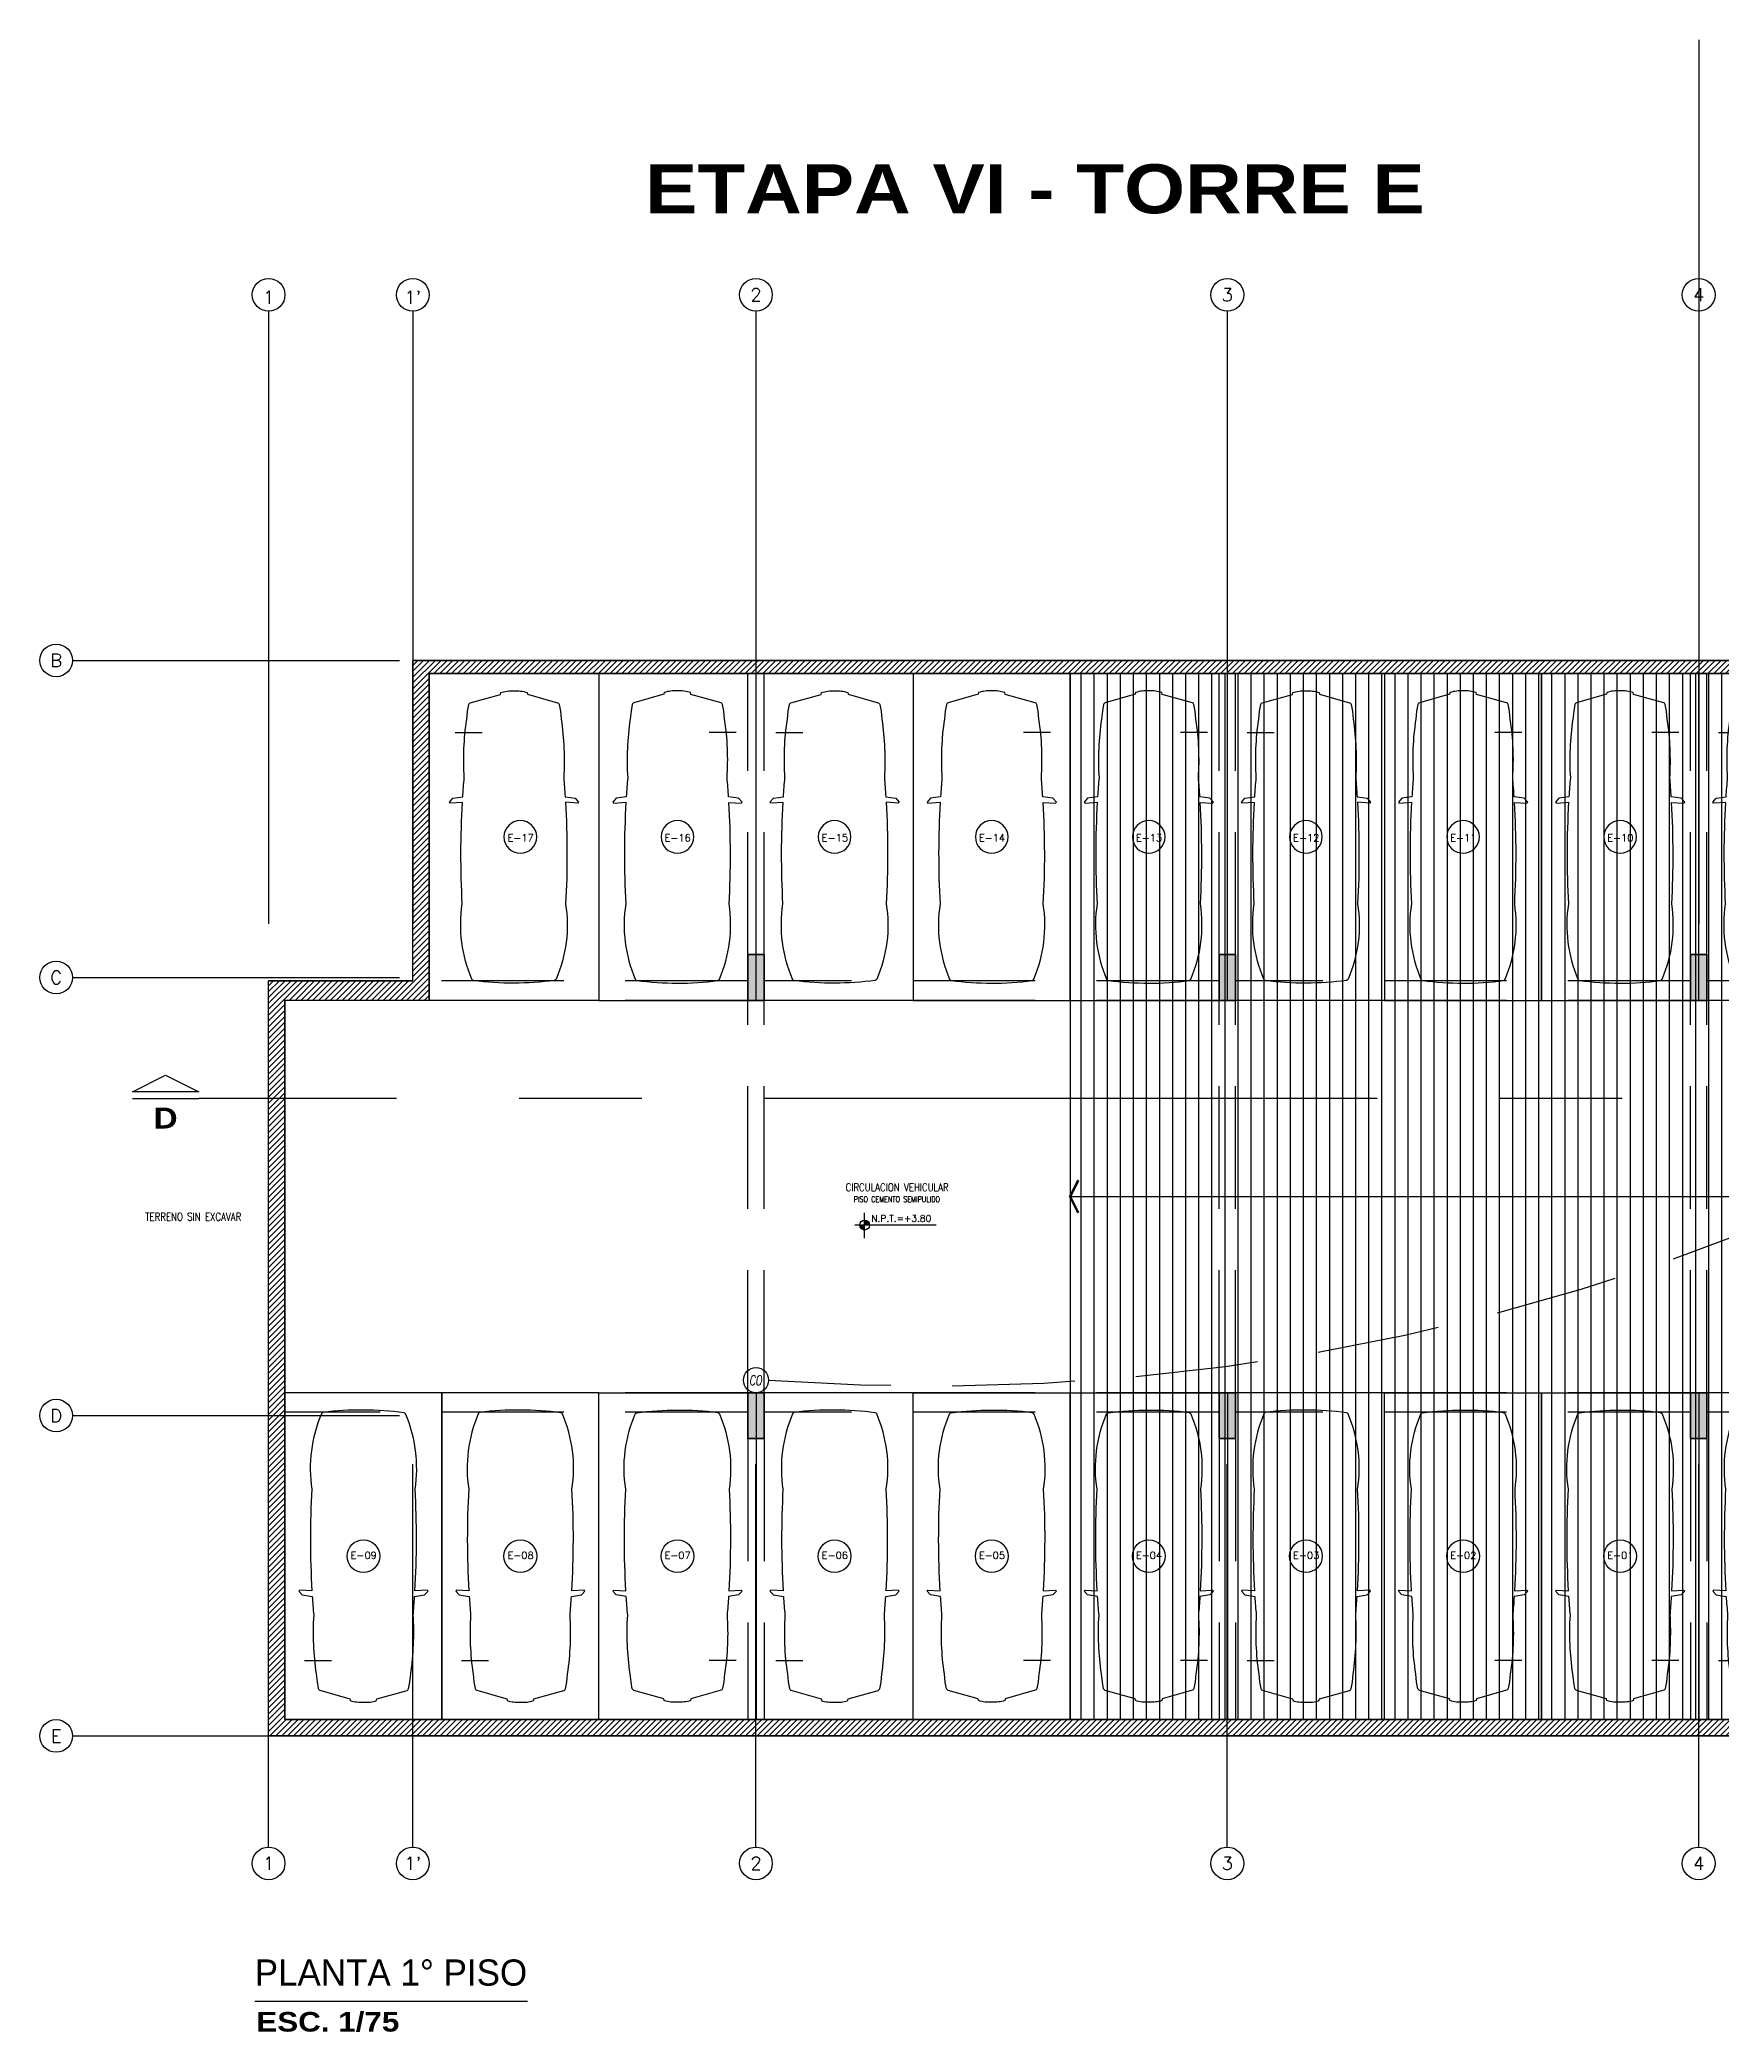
# Model space of a CAD drawing. Extents: x 226317 to 226469, y 8188101 to 8188260.
# Drawn here: x 226341.34 to 226367.06, y 8188187.13 to 8188217.6 of the extents above; entities that cross this region are included whole.
import ezdxf
from ezdxf.enums import TextEntityAlignment as Align

# ---------------------------------------------------------------- set-up
doc = ezdxf.new("R2010")
doc.units = 0
doc.header["$LTSCALE"] = 15
for name, pattern in [('CENTER', [2, 1.25, -0.25, 0.25, -0.25]), ('HIDDEN2', [0.1875, 0.125, -0.0625]), ('PHANTOM', [2.5, 1.25, -0.25, 0.25, -0.25, 0.25, -0.25]), ('PHANTOM2', [1.25, 0.625, -0.125, 0.125, -0.125, 0.125, -0.125])]:
    doc.linetypes.add(name, pattern=pattern)
doc.layers.get('0').update_dxf_attribs({"color": 250})
for name, color, linetype in [('A-EJES', 250, 'PHANTOM'), ('A-ESTRUCTURA-HATCH', 250, 'Continuous'), ('A-ESTRUCTURA-MUROS', 252, 'Continuous'), ('A-ESTRUCTURA-VIGAS', 250, 'HIDDEN2'), ('A-HATCH', 250, 'Continuous'), ('A-LINEAS', 250, 'Continuous'), ('A-MOBILIARIO', 250, 'Continuous'), ('A-NIVELES-NPT', 252, 'Continuous'), ('A-NUMERO ESTAC', 250, 'Continuous'), ('A-PROYECCIONES', 250, 'HIDDEN2'), ('A-TEXTO-ACABADO PISO', 250, 'Continuous'), ('A-TEXTO-AMBIENTES', 252, 'Continuous'), ('A-TEXTO-INDICACIONES', 250, 'Continuous'), ('A-TEXTO-TITULOS', 250, 'Continuous'), ('A_50_CortesElev', 250, 'CENTER'), ('L11 Borde Laminas y Ejes', 150, 'Continuous'), ('L12 Texto', 12, 'Continuous'), ('L5 Linea mediana segmentada', 191, 'HIDDEN2'), ('L6 Linea fina', 141, 'Continuous')]:
    doc.layers.add(name, color=color, linetype=linetype)
doc.layers.add('A-ESTRUCTURA-PLACAS', color=252, linetype='Continuous', lineweight=35)
doc.layers.add('A-MUROS', color=252, linetype='Continuous', lineweight=30)
doc.styles.add('JNV ING', font='romans.shx', dxfattribs={"width": 0.7, "oblique": 8, "height": 0.15})
doc.styles.add('R160-75', font='ariblk.ttf', dxfattribs={"height": 0.6})
doc.styles.add('R175-75', font='GOTHIC.TTF', dxfattribs={"height": 0.4})
doc.styles.add('R80', font='romans.shx', dxfattribs={"width": 0.8, "oblique": 15, "height": 0.1})
doc.styles.add('ROMANS', font='romans.shx', dxfattribs={"width": 0.8})

# ---------------------------------------------------------------- blocks, each defined once
blk = doc.blocks.new('*U79')
at = {"ltscale": 0.5}
blk.add_line((2.102, 4.097), (1.69, 4.097), dxfattribs=at)
blk.add_lwpolyline([(0, 0), (2.405, 0), (2.405, 5), (0, 5)], close=True, dxfattribs=at)
blk.add_lwpolyline([(1.99, 3.029), (2.177, 3.018), (2.191, 3.033), (2.138, 3.092), (1.985, 3.115, 0.005253), (1.963, 3.403, 0.053235), (1.925, 4.298), (1.912, 4.424), (1.893, 4.525), (1.889, 4.535, 0.218656), (1.87, 4.551), (1.408, 4.68), (1.405, 4.708, 0.091554), (1.203, 4.734, 0.09162), (1, 4.709), (0.997, 4.682), (0.535, 4.552, 0.218656), (0.516, 4.536), (0.512, 4.527), (0.493, 4.425), (0.48, 4.3, 0.053235), (0.442, 3.404, 0.005253), (0.42, 3.116), (0.267, 3.093), (0.214, 3.034), (0.228, 3.019), (0.415, 3.03, 0.028265), (0.412, 1.476, 0.139924), (0.557, 0.325, 0.272148), (0.581, 0.306, 0.035353), (1.203, 0.266, 0.045639), (1.822, 0.305, 0.272148), (1.846, 0.324, 0.139889), (1.993, 1.475, 0.028265)], format="xyb", close=True, dxfattribs=at)
blk = doc.blocks.new('*U78')
at = {"ltscale": 0.5}
blk.add_line((2.1, 4.097), (1.687, 4.097), dxfattribs=at)
blk.add_lwpolyline([(0, 0), (2.4, 0), (2.4, 5), (0, 5)], close=True, dxfattribs=at)
blk.add_lwpolyline([(1.988, 3.029), (2.175, 3.018), (2.189, 3.033), (2.136, 3.092), (1.982, 3.115, 0.005253), (1.961, 3.403, 0.053235), (1.923, 4.298), (1.91, 4.424), (1.891, 4.525), (1.886, 4.535, 0.218656), (1.867, 4.551), (1.406, 4.68), (1.402, 4.708, 0.091554), (1.2, 4.734, 0.09162), (0.998, 4.709), (0.994, 4.682), (0.533, 4.552, 0.218656), (0.514, 4.536), (0.509, 4.527), (0.49, 4.425), (0.477, 4.3, 0.053235), (0.439, 3.404, 0.005253), (0.418, 3.116), (0.264, 3.093), (0.211, 3.034), (0.225, 3.019), (0.412, 3.03, 0.028265), (0.41, 1.476, 0.139924), (0.555, 0.325, 0.272148), (0.579, 0.306, 0.035353), (1.2, 0.266, 0.045639), (1.819, 0.305, 0.272148), (1.843, 0.324, 0.139889), (1.99, 1.475, 0.028265)], format="xyb", close=True, dxfattribs=at)
blk = doc.blocks.new('*U85')
at = {"ltscale": 0.5}
blk.add_line((2.103, 4.097), (1.69, 4.097), dxfattribs=at)
blk.add_lwpolyline([(0, 0), (2.405, 0), (2.405, 5), (0, 5)], close=True, dxfattribs=at)
blk.add_lwpolyline([(1.99, 3.029), (2.177, 3.018), (2.191, 3.033), (2.138, 3.092), (1.985, 3.115, 0.005253), (1.963, 3.403, 0.053235), (1.925, 4.298), (1.912, 4.424), (1.893, 4.525), (1.889, 4.535, 0.218656), (1.87, 4.551), (1.408, 4.68), (1.405, 4.708, 0.091554), (1.203, 4.734, 0.09162), (1, 4.709), (0.997, 4.682), (0.535, 4.552, 0.218656), (0.516, 4.536), (0.512, 4.527), (0.493, 4.425), (0.48, 4.3, 0.053235), (0.442, 3.404, 0.005253), (0.42, 3.116), (0.267, 3.093), (0.214, 3.034), (0.228, 3.019), (0.415, 3.03, 0.028265), (0.412, 1.476, 0.139924), (0.557, 0.325, 0.272148), (0.581, 0.306, 0.035353), (1.203, 0.266, 0.045639), (1.822, 0.305, 0.272148), (1.846, 0.324, 0.139889), (1.993, 1.475, 0.028265)], format="xyb", close=True, dxfattribs=at)
blk = doc.blocks.new('*U97')
at = {"ltscale": 0.5}
blk.add_line((2.103, 4.097), (1.69, 4.097), dxfattribs=at)
blk.add_lwpolyline([(0, 0), (2.405, 0), (2.405, 5), (0, 5)], close=True, dxfattribs=at)
blk.add_lwpolyline([(1.99, 3.029), (2.177, 3.018), (2.191, 3.033), (2.138, 3.092), (1.985, 3.115, 0.005253), (1.963, 3.403, 0.053235), (1.925, 4.298), (1.912, 4.424), (1.893, 4.525), (1.889, 4.535, 0.218656), (1.87, 4.551), (1.408, 4.68), (1.405, 4.708, 0.091554), (1.203, 4.734, 0.09162), (1, 4.709), (0.997, 4.682), (0.535, 4.552, 0.218656), (0.516, 4.536), (0.512, 4.527), (0.493, 4.425), (0.48, 4.3, 0.053235), (0.442, 3.404, 0.005253), (0.42, 3.116), (0.267, 3.093), (0.214, 3.034), (0.228, 3.019), (0.415, 3.03, 0.028265), (0.412, 1.476, 0.139924), (0.557, 0.325, 0.272148), (0.581, 0.306, 0.035353), (1.203, 0.266, 0.045639), (1.822, 0.305, 0.272148), (1.846, 0.324, 0.139889), (1.993, 1.475, 0.028265)], format="xyb", close=True, dxfattribs=at)
blk = doc.blocks.new('*U98')
at = {"ltscale": 0.5}
blk.add_line((2.102, 4.097), (1.69, 4.097), dxfattribs=at)
blk.add_lwpolyline([(0, 0), (2.405, 0), (2.405, 5), (0, 5)], close=True, dxfattribs=at)
blk.add_lwpolyline([(1.99, 3.029), (2.177, 3.018), (2.191, 3.033), (2.138, 3.092), (1.985, 3.115, 0.005253), (1.963, 3.403, 0.053235), (1.925, 4.298), (1.912, 4.424), (1.893, 4.525), (1.889, 4.535, 0.218656), (1.87, 4.551), (1.408, 4.68), (1.405, 4.708, 0.091554), (1.202, 4.734, 0.09162), (1, 4.709), (0.997, 4.682), (0.535, 4.552, 0.218656), (0.516, 4.536), (0.512, 4.527), (0.493, 4.425), (0.48, 4.3, 0.053235), (0.442, 3.404, 0.005253), (0.42, 3.116), (0.267, 3.093), (0.214, 3.034), (0.228, 3.019), (0.415, 3.03, 0.028265), (0.412, 1.476, 0.139924), (0.557, 0.325, 0.272148), (0.581, 0.306, 0.035353), (1.202, 0.266, 0.045639), (1.822, 0.305, 0.272148), (1.846, 0.324, 0.139889), (1.993, 1.475, 0.028265)], format="xyb", close=True, dxfattribs=at)
blk = doc.blocks.new('*U94')
at = {"ltscale": 0.5}
blk.add_line((2.198, 4.097), (1.785, 4.097), dxfattribs=at)
blk.add_lwpolyline([(0, 0), (2.595, 0), (2.595, 5), (0, 5)], close=True, dxfattribs=at)
blk.add_lwpolyline([(2.085, 3.029), (2.272, 3.018), (2.286, 3.033), (2.233, 3.092), (2.08, 3.115, 0.005253), (2.058, 3.403, 0.053235), (2.02, 4.298), (2.007, 4.424), (1.988, 4.525), (1.984, 4.535, 0.218656), (1.965, 4.551), (1.503, 4.68), (1.5, 4.708, 0.091554), (1.298, 4.734, 0.09162), (1.095, 4.709), (1.092, 4.682), (0.63, 4.552, 0.218656), (0.611, 4.536), (0.607, 4.527), (0.588, 4.425), (0.575, 4.3, 0.053235), (0.537, 3.404, 0.005253), (0.515, 3.116), (0.362, 3.093), (0.309, 3.034), (0.323, 3.019), (0.51, 3.03, 0.028265), (0.507, 1.476, 0.139924), (0.652, 0.325, 0.272148), (0.676, 0.306, 0.035353), (1.298, 0.266, 0.045639), (1.917, 0.305, 0.272148), (1.941, 0.324, 0.139889), (2.088, 1.475, 0.028265)], format="xyb", close=True, dxfattribs=at)
blk = doc.blocks.new('EST P1')
at = {"layer": 'A-ESTRUCTURA-HATCH'}
h = blk.add_hatch(dxfattribs=at)
h.set_pattern_fill('ANSI31', color=256, scale=0.02)
h.set_pattern_definition([(45, (-226392.07709, -8188203.05961), (-0.04490128060535, 0.04490128060535), [])])
h.paths.add_polyline_path([(-3.61, 5.05), (-3.61, 4.85), (-44.785, 4.85), (-44.785, -0.15), (-46.99, -0.15), (-46.99, -11.15), (-3.61, -11.15), (-3.61, -11.4), (-47.24, -11.4), (-47.24, 0.15), (-45.035, 0.15), (-45.035, 5.05)])
h.paths.add_polyline_path([(5.876, 4.85), (5.876, 5.05), (35.53, 5.05), (35.53, 4.85)])
h.paths.add_polyline_path([(47.915, 5.05), (35.58, 5.05), (35.58, 4.85), (47.915, 4.85)])
h.paths.add_polyline_path([(51.865, 4.85), (53.376, 4.85), (53.376, 5.05), (51.865, 5.05)])
edge = h.paths.add_edge_path()
edge.add_arc((63.301, -0.15), 9.7, 360, 180)
edge.add_line((53.601, -0.15), (53.801, -0.15))
edge.add_arc((63.301, -0.15), 9.5, 0.9047, 180, ccw=False)
edge.add_line((72.799, 0), (70.351, 0))
edge.add_line((70.351, 0), (70.351, -0.15))
edge.add_line((70.351, -0.15), (73.001, -0.15))
edge = h.paths.add_edge_path(flags=0)
edge.add_arc((63.301, -0.15), 3.3, 0.0009, 49.9947)
edge.add_line((65.422, 2.378), (65.422, -0.15))
edge.add_line((65.422, -0.15), (65.272, -0.15))
edge.add_line((65.272, -0.15), (65.272, 2.496))
edge.add_arc((63.301, -0.15), 3.3, 53.3166, 180)
edge.add_line((60.001, -0.15), (59.801, -0.15))
edge.add_arc((63.301, -0.15), 3.5, 2.4574, 179.9999, ccw=False)
edge.add_line((66.797, 0), (69.451, 0))
edge.add_line((69.451, 0), (69.451, -0.15))
edge.add_line((69.451, -0.15), (66.601, -0.15))
h.paths.add_polyline_path([(-3.56, -11.15), (35.53, -11.15), (35.53, -11.4), (-3.56, -11.4)])
h.paths.add_polyline_path([(35.58, -11.15), (71.88, -11.15), (71.88, -11.4), (35.58, -11.4)])
h = blk.add_hatch(color=256, dxfattribs=at)
h.dxf.hatch_style = 1
h.paths.add_polyline_path([(51.865, 5.05), (47.915, 5.05), (47.915, -0.15), (50.25, -0.15), (50.25, 0), (48.065, 0), (48.065, 2.05), (51.865, 2.05), (51.865, 2.2), (48.065, 2.2), (48.065, 4.85), (51.715, 4.85), (51.715, 3.2), (51.865, 3.2)])
h.paths.add_polyline_path([(1.925, -0.151), (-0.175, -0.151), (-0.175, 4.85), (-3.56, 4.85), (-3.56, 5.05), (3.775, 5.05), (3.775, 1.9), (3.625, 1.9), (3.625, 4.85), (-0.025, 4.85), (-0.025, 2.2), (1.925, 2.2), (1.925, 2.05), (-0.025, 2.05), (-0.025, 0), (1.925, -0.001)])
h.paths.add_polyline_path([(71.63, -6.15), (71.88, -6.15), (71.88, -6.85), (71.63, -6.85)])
h.paths.add_polyline_path([(64.42, -6.15), (64.67, -6.15), (64.67, -6.85), (64.42, -6.85)])
h.paths.add_polyline_path([(57.21, -6.15), (57.46, -6.15), (57.46, -6.85), (57.21, -6.85)])
h.paths.add_polyline_path([(50, -6.15), (50.25, -6.15), (50.25, -6.85), (50, -6.85)])
h.paths.add_polyline_path([(42.79, -6.15), (43.04, -6.15), (43.04, -6.85), (42.79, -6.85)])
h.paths.add_polyline_path([(42.79, 0.55), (43.04, 0.55), (43.04, -0.15), (42.79, -0.15)])
h.paths.add_polyline_path([(35.58, -6.15), (35.83, -6.15), (35.83, -6.85), (35.58, -6.85)])
h.paths.add_polyline_path([(35.58, 0.55), (35.83, 0.55), (35.83, -0.15), (35.58, -0.15)])
h.paths.add_polyline_path([(35.28, -6.15), (35.53, -6.15), (35.53, -6.85), (35.28, -6.85)])
h.paths.add_polyline_path([(35.28, 0.55), (35.53, 0.55), (35.53, -0.15), (35.28, -0.15)])
h.paths.add_polyline_path([(30.28, -6.15), (30.53, -6.15), (30.53, -6.85), (30.28, -6.85)])
h.paths.add_polyline_path([(30.28, 0.55), (30.53, 0.55), (30.53, -0.15), (30.28, -0.15)])
h.paths.add_polyline_path([(23.07, -6.15), (23.32, -6.15), (23.32, -6.85), (23.07, -6.85)])
h.paths.add_polyline_path([(23.07, 0.55), (23.32, 0.55), (23.32, -0.15), (23.07, -0.15)])
h.paths.add_polyline_path([(18.07, -6.15), (18.32, -6.15), (18.32, -6.85), (18.07, -6.85)])
h.paths.add_polyline_path([(18.07, 0.55), (18.32, 0.55), (18.32, -0.15), (18.07, -0.15)])
h.paths.add_polyline_path([(10.86, -6.15), (11.11, -6.15), (11.11, -6.85), (10.86, -6.85)])
h.paths.add_polyline_path([(10.86, 0.55), (11.11, 0.55), (11.11, -0.15), (10.86, -0.15)])
h.paths.add_polyline_path([(3.65, -6.15), (3.9, -6.15), (3.9, -6.85), (3.65, -6.85)])
h.paths.add_polyline_path([(3.625, 0.55), (3.9, 0.55), (3.9, -0.15), (3.625, -0.15)])
h.paths.add_polyline_path([(-3.56, -6.15), (-3.31, -6.15), (-3.31, -6.85), (-3.56, -6.85)])
h.paths.add_polyline_path([(-3.56, 0.55), (-3.31, 0.55), (-3.31, -0.15), (-3.56, -0.15)])
h.paths.add_polyline_path([(-3.86, -6.15), (-3.61, -6.15), (-3.61, -6.85), (-3.86, -6.85)])
h.paths.add_polyline_path([(-3.86, 0.55), (-3.61, 0.55), (-3.61, -0.15), (-3.86, -0.15)])
h.paths.add_polyline_path([(-11.07, -6.15), (-10.82, -6.15), (-10.82, -6.85), (-11.07, -6.85)])
h.paths.add_polyline_path([(-11.07, 0.55), (-10.82, 0.55), (-10.82, -0.15), (-11.07, -0.15)])
h.paths.add_polyline_path([(-18.28, -6.15), (-18.03, -6.15), (-18.03, -6.85), (-18.28, -6.85)])
h.paths.add_polyline_path([(-18.28, 0.55), (-18.03, 0.55), (-18.03, -0.15), (-18.28, -0.15)])
h.paths.add_polyline_path([(-25.49, -6.15), (-25.24, -6.15), (-25.24, -6.85), (-25.49, -6.85)])
h.paths.add_polyline_path([(-25.49, 0.55), (-25.24, 0.55), (-25.24, -0.15), (-25.49, -0.15)])
h.paths.add_polyline_path([(-32.7, -6.15), (-32.45, -6.15), (-32.45, -6.85), (-32.7, -6.85)])
h.paths.add_polyline_path([(-32.7, 0.55), (-32.45, 0.55), (-32.45, -0.15), (-32.7, -0.15)])
h.paths.add_polyline_path([(-39.91, -6.15), (-39.66, -6.15), (-39.66, -6.85), (-39.91, -6.85)])
h.paths.add_polyline_path([(-39.91, 0.55), (-39.66, 0.55), (-39.66, -0.15), (-39.91, -0.15)])
at = {"layer": 'A-ESTRUCTURA-MUROS'}
blk.add_lwpolyline([(-3.61, 5.05), (-3.61, 4.85), (-44.785, 4.85), (-44.785, -0.15), (-46.99, -0.15), (-46.99, -11.15), (-3.61, -11.15), (-3.61, -11.4), (-47.24, -11.4), (-47.24, 0.15), (-45.035, 0.15), (-45.035, 5.05)], close=True, dxfattribs=at)
at = {"layer": 'A-ESTRUCTURA-PLACAS'}
for points in [[(-39.91, 0.55), (-39.66, 0.55), (-39.66, -0.15), (-39.91, -0.15)], [(-32.7, 0.55), (-32.45, 0.55), (-32.45, -0.15), (-32.7, -0.15)], [(-25.49, 0.55), (-25.24, 0.55), (-25.24, -0.15), (-25.49, -0.15)], [(-39.91, -6.15), (-39.66, -6.15), (-39.66, -6.85), (-39.91, -6.85)], [(-32.7, -6.15), (-32.45, -6.15), (-32.45, -6.85), (-32.7, -6.85)], [(-25.49, -6.15), (-25.24, -6.15), (-25.24, -6.85), (-25.49, -6.85)]]:
    blk.add_lwpolyline(points, close=True, dxfattribs=at)
at = {"layer": 'A-ESTRUCTURA-VIGAS'}
for points in [[(-39.91, 0.55), (-39.91, 4.85)], [(-39.66, 0.55), (-39.66, 4.85)], [(-32.7, 0.55), (-32.7, 4.85)], [(-32.45, 0.55), (-32.45, 4.85)], [(-25.49, 0.55), (-25.49, 4.85)], [(-25.24, 0.55), (-25.24, 4.85)], [(-39.91, 0.15), (-44.785, 0.15)], [(-32.7, 0.15), (-39.66, 0.15)], [(-25.49, 0.15), (-32.45, 0.15)], [(-18.28, 0.15), (-25.24, 0.15)], [(-39.91, -0.15), (-44.785, -0.15)], [(-39.91, -6.15), (-39.91, -0.15)], [(-39.66, -6.15), (-39.66, -0.15)], [(-32.7, -0.15), (-39.66, -0.15)], [(-32.7, -6.15), (-32.7, -0.15)], [(-32.45, -6.15), (-32.45, -0.15)], [(-25.49, -0.15), (-32.45, -0.15)], [(-25.49, -6.15), (-25.49, -0.15)], [(-25.24, -6.15), (-25.24, -0.15)], [(-18.28, -0.15), (-25.24, -0.15)], [(-39.91, -6.15), (-46.99, -6.15)], [(-32.7, -6.15), (-39.66, -6.15)], [(-25.49, -6.15), (-32.45, -6.15)], [(-18.28, -6.15), (-25.24, -6.15)], [(-39.91, -6.45), (-46.99, -6.45)], [(-32.7, -6.45), (-39.66, -6.45)], [(-25.49, -6.45), (-32.45, -6.45)], [(-18.28, -6.45), (-25.24, -6.45)], [(-39.91, -6.85), (-39.91, -11.15)], [(-39.66, -6.85), (-39.66, -11.15)], [(-32.7, -6.85), (-32.7, -11.15)], [(-32.45, -6.85), (-32.45, -11.15)], [(-25.49, -6.85), (-25.49, -11.15)], [(-25.24, -6.85), (-25.24, -11.15)]]:
    blk.add_lwpolyline(points, dxfattribs=at)
blk = doc.blocks.new('EJES 1P')
at = {"layer": 'A-EJES', "linetype": 'PHANTOM2'}
for points in [[(-2.231, 5.345), (-2.231, -4.158)], [(-0.026, 5.345), (-0.026, -4.158)], [(5.224, 5.345), (5.224, -4.158)], [(12.434, 5.345), (12.434, -4.158)], [(19.644, 5.345), (19.644, -4.158)], [(-5.234, 0), (-0.228, 0)], [(-5.234, -4.85), (-0.228, -4.85)], [(-5.234, -11.55), (-0.228, -11.55)], [(-2.231, -18.151), (-2.231, -12.292)], [(-0.026, -18.151), (-0.026, -12.292)], [(5.224, -18.151), (5.224, -12.292)], [(12.434, -18.151), (12.434, -12.292)], [(19.644, -18.151), (19.644, -12.292)], [(-5.234, -16.45), (-0.228, -16.45)]]:
    blk.add_lwpolyline(points, dxfattribs=at)
at = {"layer": 'A-EJES', "linetype": 'Continuous'}
for centre in [(-2.231, 5.592), (-0.026, 5.592), (5.224, 5.592), (12.434, 5.592), (19.644, 5.592), (-5.481, 0), (-5.481, -4.85), (-5.481, -11.55), (-5.481, -16.45), (-2.231, -18.398), (-0.026, -18.398), (5.224, -18.398), (12.434, -18.398), (19.644, -18.398)]:
    blk.add_circle(centre, 0.25, dxfattribs=at)
at = {"layer": 'A-EJES', "linetype": 'Continuous', "style": 'ROMANS'}
for s, p in [('1', (-2.231, 5.554)), ("1'", (-0.026, 5.554)), ('2', (5.224, 5.592)), ('3', (12.434, 5.592)), ('4', (19.644, 5.592)), ('B', (-5.481, 0)), ('C', (-5.481, -4.85)), ('D', (-5.481, -11.55)), ('E', (-5.481, -16.45)), ('1', (-2.231, -18.398)), ("1'", (-0.026, -18.398)), ('2', (5.224, -18.398)), ('3', (12.434, -18.398)), ('4', (19.644, -18.398))]:
    blk.add_text(s, height=0.2, dxfattribs=at).set_placement(p, align=Align.MIDDLE_CENTER)
blk = doc.blocks.new('*U70')
blk.add_line((-5.08, 3), (5.08, 3))
blk.add_lwpolyline([(5.08, 4.02), (-5.08, 4.02), (0, 6.56)], close=True)
at = {"linetype": 'Continuous', "style": 'R160-75'}
blk.add_attdef('A', text='', height=0.3, dxfattribs=at).set_placement((0, 0), align=Align.MIDDLE_CENTER)
blk = doc.blocks.new('Cortes-Elev.')
at = {"layer": 'A_50_CortesElev', "linetype": 'CENTER', "ltscale": 0.5}
blk.add_lwpolyline([(103.931, 28.354), (-19.094, 28.354)], dxfattribs=at)
ref = blk.add_blockref('*U70', (-19.602, 28.054), dxfattribs=dict(at, xscale=0.1000000000000001, yscale=0.1000000000000001, zscale=-0.1000000000000001))
ref.add_attrib('A', 'D', dxfattribs={"layer": '0', "linetype": 'Continuous', "extrusion": (0, 0, -1), "height": 0.32, "rotation": 180, "style": 'R160-75'}).set_placement((19.602, 28.054), align=Align.MIDDLE)
blk = doc.blocks.new('SIM NIVEL PLANTA')
at = {"linetype": 'Continuous'}
h = blk.add_hatch(dxfattribs=at)
h.set_pattern_fill('_USER', color=256, scale=0.099996, angle=45, style=0, pattern_type=0)
h.set_pattern_definition([(45, (35396.10581, 26516.4892), (-0.0707080889, 0.0707080889), [])])
h.paths.add_polyline_path([(-17.03, 0), (-15.53, 0, 0.409209), (-17.03, 1.47)])
h.paths.add_polyline_path([(-18.53, 0, 0.419236), (-17.03, -1.53), (-17.03, 0)])
for p, q in [((4.81, 0), (-20, 0)), ((-17.03, -3.97), (-17.03, 3.72))]:
    blk.add_line(p, q)
blk.add_circle((-17.03, -0.03), 1.5, dxfattribs=at)
at = {"style": 'R80'}
blk.add_attdef('N.P.T.+0.00', text='', height=2.03, dxfattribs=at).set_placement((-5.83, 2.01), align=Align.MIDDLE_CENTER)
blk = doc.blocks.new('EJE')
at = {"linetype": 'Continuous'}
blk.add_circle((0, 0), 0.5, dxfattribs=at)
at = {"layer": 'A-TEXTO-INDICACIONES', "style": 'ROMANS'}
blk.add_attdef('EJE', text='', height=0.22, rotation=0, dxfattribs=at).set_placement((0.007, 0.028), align=Align.MIDDLE_CENTER)
blk = doc.blocks.new('CO')
at = {"layer": 'L6 Linea fina', "ltscale": 0.5}
blk.add_circle((0, 0.192), 0.192, dxfattribs=at)
at = {"layer": 'L12 Texto', "ltscale": 1.5, "insert": (-0.105, 0.264), "char_height": 0.15, "attachment_point": 1, "style": 'JNV ING'}
blk.add_mtext_dynamic_manual_height_columns('CO', width=0.26754, gutter_width=0.75, heights=[0], dxfattribs=at)

msp = doc.modelspace()

# ---------------------------------------------------------------- hatches: boundary and pattern name
at = {"layer": 'A-HATCH'}
h = msp.add_hatch(dxfattribs=at)
h.set_pattern_fill('_USER', color=256, scale=0.2, angle=90, pattern_type=0)
h.set_pattern_definition([(90, (226388.4671, 8188199.90955), (-0.2, 1e-17), [])])
h.paths.add_polyline_path([(226357.0971, 8188207.9096), (226357.0971, 8188191.9096), (226388.2171, 8188191.9096), (226388.2171, 8188207.9096)])

# ---------------------------------------------------------------- linework, layer by layer
msp.add_line((226357.0971, 8188199.9096), (226388.2171, 8188199.9096))
at = {"const_width": 0.0375}
msp.add_lwpolyline([(226357.2226, 8188199.6596), (226357.0971, 8188199.9096), (226357.2226, 8188200.1596)], dxfattribs=at)
at = {"layer": 'A-LINEAS'}
msp.add_lwpolyline([(226357.0971, 8188207.9096), (226357.0971, 8188191.9096), (226388.2171, 8188191.9096), (226388.2171, 8188207.9096)], close=True, dxfattribs=at)
at = {"layer": 'A-MUROS'}
for p, q in [((226347.0421, 8188203.2096), (226347.0421, 8188208.1096)), ((226368.7027, 8188208.1096), (226347.0421, 8188208.1096)), ((226347.2921, 8188202.9096), (226347.2921, 8188207.9096)), ((226347.2921, 8188207.9096), (226391.9021, 8188207.9096)), ((226344.8371, 8188191.6596), (226344.8371, 8188203.2096)), ((226347.0421, 8188203.2096), (226344.8371, 8188203.2096)), ((226345.0871, 8188191.9096), (226345.0871, 8188202.9096)), ((226347.2921, 8188202.9096), (226345.0871, 8188202.9096)), ((226463.9571, 8188191.9096), (226345.0871, 8188191.9096)), ((226344.8371, 8188191.6596), (226463.9571, 8188191.6596))]:
    msp.add_line(p, q, dxfattribs=at)
for points in [[(226352.1671, 8188202.9096), (226352.4171, 8188202.9096), (226352.4171, 8188203.6096), (226352.1671, 8188203.6096)], [(226359.3771, 8188202.9096), (226359.6271, 8188202.9096), (226359.6271, 8188203.6096), (226359.3771, 8188203.6096)], [(226366.5871, 8188202.9096), (226366.8371, 8188202.9096), (226366.8371, 8188203.6096), (226366.5871, 8188203.6096)], [(226352.1671, 8188196.9096), (226352.4171, 8188196.9096), (226352.4171, 8188196.2096), (226352.1671, 8188196.2096)], [(226359.3771, 8188196.9096), (226359.6271, 8188196.9096), (226359.6271, 8188196.2096), (226359.3771, 8188196.2096)], [(226366.5871, 8188196.9096), (226366.8371, 8188196.9096), (226366.8371, 8188196.2096), (226366.5871, 8188196.2096)]]:
    msp.add_lwpolyline(points, close=True, dxfattribs=at)
at = {"layer": 'A-TEXTO-TITULOS'}
msp.add_lwpolyline([(226344.624, 8188187.6024), (226348.7975, 8188187.6024)], dxfattribs=at)
at = {"layer": 'L5 Linea mediana segmentada'}
msp.add_arc((226354.952, 8188231.2866), 34.2745, 265.87006, 303.26636, dxfattribs=at)
at = {"layer": 'L6 Linea fina', "linetype": 'CENTER'}
msp.add_line((226366.7121, 8188217.6006), (226366.7121, 8188208.8502), dxfattribs=at)

# ---------------------------------------------------------------- block references
msp.add_blockref('EST P1', (226392.0771, 8188203.0596))
at = {"color": 2}
msp.add_blockref('CO', (226352.2921, 8188196.9096), dxfattribs=at)
at = {"layer": 'A-MOBILIARIO', "xscale": -1}
for name, p, rotation in [('*U94', (226349.8871, 8188202.9096), 359.9999992943568), ('*U97', (226354.6971, 8188202.9096), 359.9999992943568), ('*U79', (226361.9071, 8188202.9096), 359.9999992943568), ('*U79', (226369.1171, 8188202.9096), 359.9999992943568), ('*U85', (226349.8871, 8188196.9096), 179.9999992943567), ('*U78', (226354.6971, 8188196.9096), 179.9999992943567), ('*U79', (226357.0971, 8188196.9096), 179.9999992943567), ('*U78', (226361.9071, 8188196.9096), 179.9999992943567), ('*U79', (226364.3071, 8188196.9096), 179.9999992943567)]:
    msp.add_blockref(name, p, dxfattribs=dict(at, rotation=rotation))
at = {"layer": 'A-MOBILIARIO'}
for name, p, rotation in [('*U98', (226349.8871, 8188202.9096), 7.056432374225115e-07), ('*U78', (226354.6971, 8188202.9096), 7.056432374225115e-07), ('*U79', (226357.0971, 8188202.9096), 7.056432374225115e-07), ('*U78', (226361.9071, 8188202.9096), 7.056432374225115e-07), ('*U79', (226364.3071, 8188202.9096), 7.056432374225115e-07), ('*U78', (226347.4871, 8188196.9096), 180.0000007056432), ('*U78', (226349.8871, 8188196.9096), 180.0000007056432), ('*U79', (226354.6971, 8188196.9096), 180.0000007056432), ('*U79', (226361.9071, 8188196.9096), 180.0000007056432), ('*U79', (226369.1171, 8188196.9096), 180.0000007056432)]:
    msp.add_blockref(name, p, dxfattribs=dict(at, rotation=rotation))
at = {"layer": 'A-NIVELES-NPT', "xscale": 0.05, "yscale": 0.05, "zscale": 0.05}
msp.add_blockref('SIM NIVEL PLANTA', (226354.805, 8188199.4743), dxfattribs=at).add_auto_attribs({'N.P.T.+0.00': 'N.P.T.=+3.80'})
at = {"layer": 'A-NUMERO ESTAC'}
ref = msp.add_blockref('EJE', (226348.6871, 8188205.4098), dxfattribs=dict(at, xscale=-0.5, yscale=0.5, zscale=0.5, rotation=180))
ref.add_attrib('EJE', 'E-17', dxfattribs={"layer": 'A-TEXTO-INDICACIONES', "height": 0.11, "rotation": 360, "style": 'ROMANS'}).set_placement((226348.6905, 8188205.396), align=Align.MIDDLE_CENTER)
ref = msp.add_blockref('EJE', (226351.0896, 8188205.4098), dxfattribs=dict(at, xscale=-0.5, yscale=0.5, zscale=0.5, rotation=180))
ref.add_attrib('EJE', 'E-16', dxfattribs={"layer": 'A-TEXTO-INDICACIONES', "height": 0.11, "rotation": 360, "style": 'ROMANS'}).set_placement((226351.093, 8188205.396), align=Align.MIDDLE_CENTER)
ref = msp.add_blockref('EJE', (226353.4946, 8188205.4098), dxfattribs=dict(at, xscale=-0.5, yscale=0.5, zscale=0.5, rotation=180))
ref.add_attrib('EJE', 'E-15', dxfattribs={"layer": 'A-TEXTO-INDICACIONES', "height": 0.11, "rotation": 360, "style": 'ROMANS'}).set_placement((226353.498, 8188205.396), align=Align.MIDDLE_CENTER)
ref = msp.add_blockref('EJE', (226355.8971, 8188205.4098), dxfattribs=dict(at, xscale=-0.5, yscale=0.5, zscale=0.5, rotation=180))
ref.add_attrib('EJE', 'E-14', dxfattribs={"layer": 'A-TEXTO-INDICACIONES', "height": 0.11, "rotation": 360, "style": 'ROMANS'}).set_placement((226355.9005, 8188205.396), align=Align.MIDDLE_CENTER)
ref = msp.add_blockref('EJE', (226358.2996, 8188205.4098), dxfattribs=dict(at, xscale=-0.5, yscale=0.5, zscale=0.5, rotation=180))
ref.add_attrib('EJE', 'E-13', dxfattribs={"layer": 'A-TEXTO-INDICACIONES', "height": 0.11, "rotation": 360, "style": 'ROMANS'}).set_placement((226358.303, 8188205.396), align=Align.MIDDLE_CENTER)
ref = msp.add_blockref('EJE', (226360.7046, 8188205.4098), dxfattribs=dict(at, xscale=-0.5, yscale=0.5, zscale=0.5, rotation=180))
ref.add_attrib('EJE', 'E-12', dxfattribs={"layer": 'A-TEXTO-INDICACIONES', "height": 0.11, "rotation": 360, "style": 'ROMANS'}).set_placement((226360.708, 8188205.396), align=Align.MIDDLE_CENTER)
ref = msp.add_blockref('EJE', (226363.1071, 8188205.4098), dxfattribs=dict(at, xscale=-0.5, yscale=0.5, zscale=0.5, rotation=180))
ref.add_attrib('EJE', 'E-11', dxfattribs={"layer": 'A-TEXTO-INDICACIONES', "height": 0.11, "rotation": 360, "style": 'ROMANS'}).set_placement((226363.1105, 8188205.396), align=Align.MIDDLE_CENTER)
ref = msp.add_blockref('EJE', (226365.5096, 8188205.4098), dxfattribs=dict(at, xscale=-0.5, yscale=0.5, zscale=0.5, rotation=180))
ref.add_attrib('EJE', 'E-10', dxfattribs={"layer": 'A-TEXTO-INDICACIONES', "height": 0.11, "rotation": 360, "style": 'ROMANS'}).set_placement((226365.513, 8188205.396), align=Align.MIDDLE_CENTER)
at = {"layer": 'A-NUMERO ESTAC', "xscale": 0.5, "yscale": 0.5, "zscale": 0.5}
for p, values in [((226346.2871, 8188194.4094), {'EJE': 'E-09'}), ((226348.6871, 8188194.4094), {'EJE': 'E-08'}), ((226351.0896, 8188194.4094), {'EJE': 'E-07'}), ((226353.4946, 8188194.4094), {'EJE': 'E-06'}), ((226355.8971, 8188194.4094), {'EJE': 'E-05'}), ((226358.2996, 8188194.4094), {'EJE': 'E-04'}), ((226360.7046, 8188194.4094), {'EJE': 'E-03'}), ((226363.1071, 8188194.4094), {'EJE': 'E-02'}), ((226365.5096, 8188194.4094), {'EJE': 'E-01'})]:
    msp.add_blockref('EJE', p, dxfattribs=at).add_auto_attribs(values)
at = {"layer": 'A-PROYECCIONES'}
msp.add_blockref('EJES 1P', (226347.0678, 8188208.1096), dxfattribs=at)
at = {"layer": 'A_50_CortesElev'}
msp.add_blockref('Cortes-Elev.', (226362.8621, 8188173.0552), dxfattribs=at)

# ---------------------------------------------------------------- texts
at = {"layer": 'A-TEXTO-ACABADO PISO', "insert": (226354.4461, 8188199.9129), "char_height": 0.09, "attachment_point": 2, "style": 'ROMANS'}
msp.add_mtext_dynamic_manual_height_columns('PISO CEMENTO SEMIPULIDO', width=1.586307, gutter_width=12.5, heights=[0], dxfattribs=at)
at = {"layer": 'A-TEXTO-AMBIENTES', "char_height": 0.12, "width": 2.556211, "attachment_point": 5, "style": 'ROMANS'}
for s, insert in [('CIRCULACION VEHICULAR', (226354.451, 8188200.0502, 0)), ('TERRENO SIN EXCAVAR', (226343.6836, 8188199.6005))]:
    msp.add_mtext(s, dxfattribs=dict(at, insert=insert))
at = {"layer": 'A-TEXTO-TITULOS', "attachment_point": 1}
for s, insert, char_height, width, style in [('PLANTA 1° PISO', (226344.624, 8188188.2417), 0.4, 7.47408, 'R175-75'), ('ESC. 1/75', (226344.6492, 8188187.4386), 0.3, 10.725123, 'R160-75')]:
    msp.add_mtext(s, dxfattribs=dict(at, insert=insert, char_height=char_height, width=width, style=style))
at = {"layer": 'L11 Borde Laminas y Ejes', "style": 'R160-75'}
msp.add_text('ETAPA VI - TORRE E', height=0.75, dxfattribs=at).set_placement((226356.5576, 8188214.9477), align=Align.CENTER)

doc.saveas('drawing.dxf')
